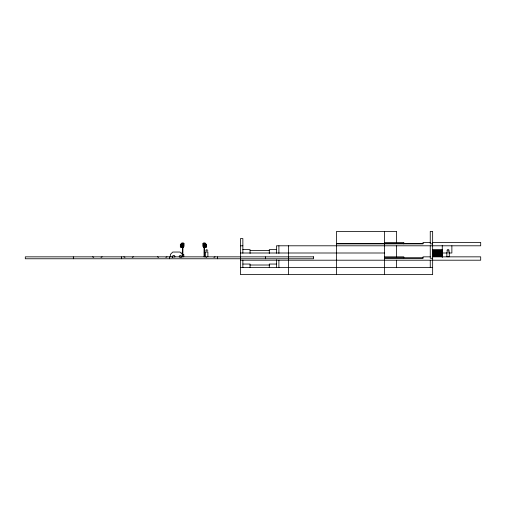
<?xml version="1.0" encoding="UTF-8"?>
<svg xmlns="http://www.w3.org/2000/svg" width="506" height="506" viewBox="0 0 506 506"><rect width="100%" height="100%" fill="white"/><g stroke="black" fill="none" stroke-linecap="round" stroke-linejoin="round"><path stroke-width="0.76" d="M180.642 245.094C181.679 243.335 181.616 246.839 180.661 244.974M181.603 246.295C179.307 247.915 181.762 244.215 181.218 246.295L181.218 245.771L180.882 245.878M203.804 245.094C204.848 243.342 204.785 246.839 203.817 244.974M204.766 243.892C202.52 245.246 204.677 242.393 204.62 243.557M206.284 244.974L206.157 245.435M182.204 243.633L183.115 243.633M181.894 246.991L181.894 243.152L183.431 243.152L183.431 246.991L180.351 246.991L180.351 244.303L181.894 244.303L180.351 244.303M205.05 246.991L203.513 246.991L203.513 243.152L205.05 243.152L205.05 246.991L206.587 246.991L206.587 244.303L204.766 244.543M205.05 244.303L206.587 244.303M447.215 249.863L448.063 249.509L448.911 249.863M204.721 252.039L204.348 252.039L204.348 253L204.721 253L204.721 252.039L204.348 252.133M206.081 249.8L207.283 249.8M100.979 257.326L102.18 256.846M132.211 257.326L133.407 256.846M165.841 257.326L167.043 256.846M180.256 257.326L181.458 256.846M213.893 257.326L215.094 256.846M204.285 245.771L203.773 246.163L204.044 246.713L204.747 246.422L204.285 245.771L204.696 246.055M384.604 242.431L403.82 242.431L403.82 243.873M430.252 242.431L423.041 242.431L423.041 243.873L336.553 243.873M432.649 242.431L480.7 242.431L480.7 245.796L276.491 245.796L276.491 253.24M336.553 243.392L423.041 243.392M181.698 243.892L181.218 243.892L181.218 243.367M183.621 243.892L184.102 243.892L184.102 243.367M203.323 243.892L202.843 243.892L202.843 243.367M205.24 243.892L205.721 243.892L205.721 243.367M432.649 243.873L430.252 243.873L430.252 231.381L432.649 231.381L432.649 274.619L240.458 274.619L240.458 238.585L242.861 238.585L242.861 253.24M183.621 244.303L182.179 244.543M203.323 244.303L203.804 244.543M182.179 245.024L182.179 246.27M204.766 245.024L205.341 245.024M183.621 245.094L184.102 245.094L184.102 244.569M203.323 245.094L202.843 245.094L202.843 244.569M206.303 245.094L206.195 244.721M240.458 245.796L242.861 245.796M205.341 246.27L204.747 246.175M183.621 246.295L184.102 246.295L184.102 245.771M203.323 246.295L202.843 246.295L202.843 245.771M180.351 246.991L183.621 246.991L183.621 243.152L181.698 243.152L181.698 246.991M206.587 246.991L203.323 246.991L203.323 243.152L205.24 243.152L205.24 244.689M183.14 247.232L182.179 247.232L182.179 243.392M203.804 247.232L204.766 247.232L204.766 243.392M242.861 249.635L250.065 249.635L250.065 253.481M276.491 249.635L269.287 249.635L269.287 253.481M432.649 249.635L442.642 249.635M432.649 250.356L442.263 250.356M250.065 250.596L269.287 250.596M446.874 250.71L449.252 250.71M205.493 250.837L207.877 250.837M432.649 251.077L442.263 251.077M432.649 251.798L442.263 251.798M182.59 252.133L182.255 252.039L182.217 253L182.59 253L182.558 252.039L182.217 252.039L182.255 253L182.59 252.905M432.649 252.519L442.263 252.519M204.348 252.905L204.69 253M240.458 253L384.604 253M441.877 253L447.26 253M448.797 253L451.871 253L451.871 245.796M432.649 253.24L442.263 253.24M432.649 253.961L442.263 253.961M432.649 254.682L442.263 254.682M432.649 255.403L442.263 255.403M432.649 256.125L442.263 256.125M384.604 256.846L403.82 256.846L403.82 257.807M430.252 256.846L423.041 256.846L423.041 258.288L384.604 258.288M432.649 256.846L480.7 256.846L480.7 260.204L240.458 260.204M384.604 257.807L423.041 257.807M432.649 258.288L430.252 258.288L430.252 245.796M242.861 264.05L250.065 264.05L250.065 267.655M276.491 264.05L269.287 264.05L269.287 267.655M249.901 265.011L269.616 265.011M240.458 267.415L432.649 267.415M205.955 244.588L206.081 244.638M206.682 257.326L205.48 256.846L205.48 252.039L207.884 252.039L207.884 256.846M171.85 256.846L173.052 257.326M157.436 256.846L158.637 257.326M123.799 256.846L125.001 257.326M92.566 256.846L93.768 257.326M205.48 246.637L206.157 246.637L206.195 245.922M181.464 244.759L181.654 245.094L181.218 245.094L181.218 244.569M442.263 245.315L442.263 257.484M430.252 260.204L430.252 267.415M396.615 242.431L396.615 231.381L336.553 231.381L336.553 274.619M396.615 245.796L396.615 256.947M396.615 260.204L396.615 267.712M384.604 231.381L384.604 274.619M288.502 245.796L288.502 274.619M278.895 245.796L278.895 253.436M278.895 260.204L278.895 267.712M276.491 259.755L276.491 267.655M265.542 256.846L265.542 258.768M242.861 260.103L242.861 267.655M217.498 256.846L217.498 258.768M206.303 244.543L206.303 246.751M205.341 244.543L205.341 246.751M204.525 247.232L204.525 256.846M204.386 252.039L204.386 253M204.044 247.232L204.044 256.846M183.804 256.846L183.804 254.442L182.362 254.442L179.959 252.039L172.755 252.039L170.351 254.442L170.351 256.846M183.14 243.392L183.14 246.751M182.9 247.232L182.9 256.846M182.419 247.232L182.419 256.846M169.447 256.846L169.447 258.768M121.396 256.846L121.396 258.768M73.351 256.846L73.351 258.768M174.753 257.206A1.202 1.202 0 0 0 174.874 256.915L174.918 256.605A1.202 1.202 0 0 0 173.716 255.403A1.202 1.202 0 0 0 172.514 256.605L172.552 256.915A1.202 1.202 0 0 0 172.672 257.206M181.483 257.206A1.202 1.202 0 0 0 181.603 256.915L181.641 256.605A1.202 1.202 0 0 0 180.44 255.403A1.202 1.202 0 0 0 179.244 256.605L179.282 256.915A1.202 1.202 0 0 0 179.402 257.206M449.265 251.912L446.861 251.912L446.861 256.719L449.265 256.719L449.265 251.912M313.594 256.846L25.3 256.846L25.3 258.768L313.594 258.768L313.594 256.846"/></g></svg>
